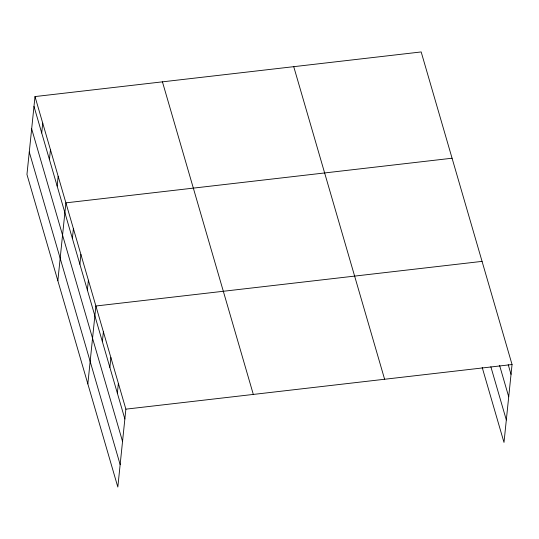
<?xml version="1.0" encoding="UTF-8"?>
<svg xmlns="http://www.w3.org/2000/svg" width="539" height="539" viewBox="0 0 539 539"><rect width="100%" height="100%" fill="white"/><g stroke="black" fill="none" stroke-linecap="round" stroke-linejoin="round"><path stroke-width="0.81" d="M35.001 96.569L26.95 174.468L117.825 487.054L125.877 409.155L35.001 96.569L421.175 51.946L512.05 364.532L503.999 442.431L482.21 367.483M41.712 132.958L42.722 123.141M49.433 159.531L50.45 149.707M57.161 186.096L58.172 176.28M57.848 280.752L65.899 202.853L452.073 158.223M72.381 238.454L73.398 228.637M79.88 264.245L80.89 254.428M87.379 290.036L88.389 280.213M87.837 383.903L95.888 306.004L482.061 261.375M102.37 341.611L103.387 331.788M109.868 367.396L110.886 357.579M117.367 393.187L118.378 383.37M125.877 409.155L512.05 364.532M508.223 364.681L511.033 374.349M499.579 365.388L508.715 396.812M490.861 366.776L506.323 419.962M293.735 66.668L384.61 379.254M162.434 81.84L253.317 394.427M33.984 106.392L124.859 418.978M31.666 128.855L122.542 441.441M29.274 152.005L120.15 464.591"/></g></svg>
